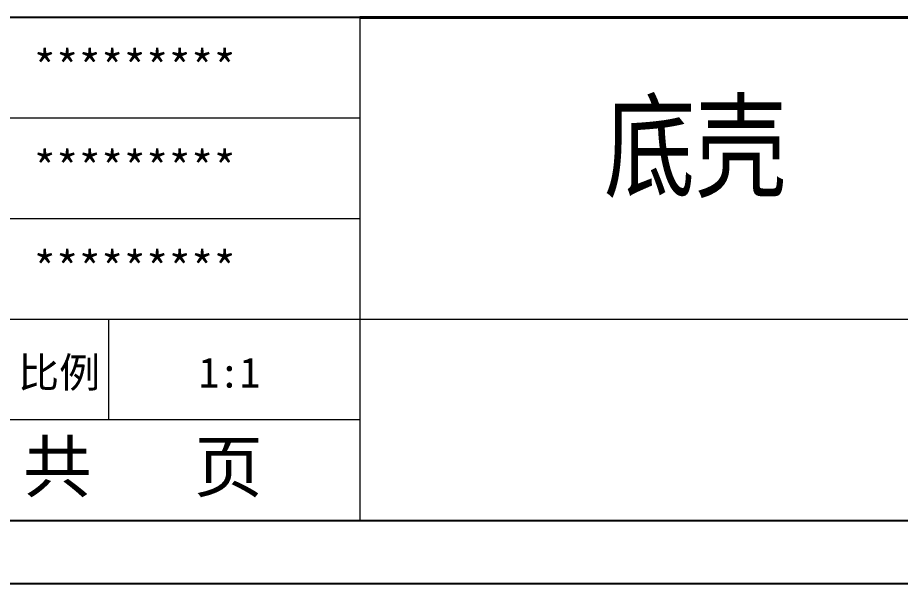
# Model space of a CAD drawing. Header units: inches. Extents: x 1181 to 2938, y 573 to 1158.
# Drawn here: x 1584.5 to 1780.2, y 573 to 698.3 of the extents above; entities that cross this region are included whole.
import ezdxf

# ---------------------------------------------------------------- set-up
doc = ezdxf.new("R2010")
doc.units = ezdxf.units.IN
doc.layers.add('文字', color=81, linetype='Continuous')
doc.layers.add('粗实线', color=7, linetype='Continuous', lineweight=30)
doc.layers.add('细实线', color=3, linetype='Continuous', lineweight=9)
doc.styles.get("Standard").update_dxf_attribs({"font": 'txt', "bigfont": 'gbcbig.shx'})
doc.styles.add('宋体', font='', dxfattribs={"width": 0.8, "height": 3.5})
doc.styles.get('宋体').set_extended_font_data('SimSun')

msp = doc.modelspace()

# ---------------------------------------------------------------- linework, layer by layer
for p, q in [((1660.326, 698.339), (1493.149, 698.339)), ((1202.499, 586.888), (1994.68, 586.888)), ((1181.086, 572.957), (2008.611, 572.957))]:
    msp.add_line(p, q)
at = {"layer": '粗实线', "color": 7, "lineweight": 40}
msp.add_line((1994.68, 698.339), (1660.326, 698.339), dxfattribs=at)
at = {"layer": '细实线', "color": 7}
for p, q in [((1660.326, 698.339), (1660.326, 586.888)), ((1660.326, 676.049), (1493.149, 676.049)), ((1660.326, 653.759), (1493.149, 653.759)), ((1994.68, 631.469), (1493.149, 631.469)), ((1604.601, 631.469), (1604.601, 609.178)), ((1660.326, 609.178), (1493.149, 609.178))]:
    msp.add_line(p, q, dxfattribs=at)

# ---------------------------------------------------------------- texts
at = {"char_height": 7.33053, "width": 4166.30665, "attachment_point": 1}
for insert in [(1587.976, 691.071), (1587.976, 668.781), (1587.976, 646.49)]:
    msp.add_mtext('{\\fSimHei|b0|i0|c134|p49;*********}', dxfattribs=dict(at, insert=insert))
at = {"layer": '文字', "color": 0, "insert": (1714.435, 679.096), "char_height": 18.5752, "width": 237.47736, "attachment_point": 1, "style": '宋体'}
msp.add_mtext('底壳', dxfattribs=at)
at = {"layer": '细实线', "color": 7, "attachment_point": 1}
for s, insert, char_height, width in [('{\\fSimSun|b0|i0|c134|p54;比例}', (1584.539, 623.027), 6.68708, 29.35418), ('{\\fSimSun|b0|i0|c134|p54;1:1}', (1624.592, 623.027), 6.68708, 29.35418), ('{\\fSimSun|b0|i0|c134|p54; 共   页}', (1578.102, 604.4), 11.14513, 83.58844)]:
    msp.add_mtext(s, dxfattribs=dict(at, insert=insert, char_height=char_height, width=width))

doc.saveas('drawing.dxf')
